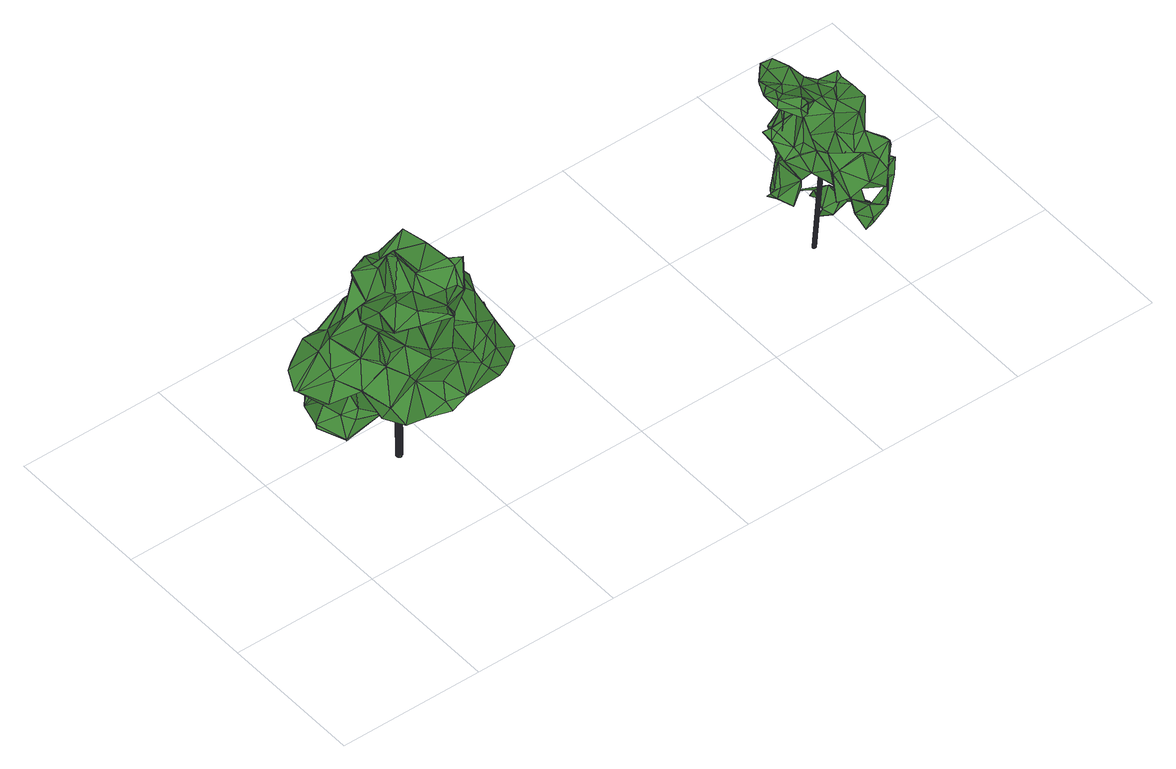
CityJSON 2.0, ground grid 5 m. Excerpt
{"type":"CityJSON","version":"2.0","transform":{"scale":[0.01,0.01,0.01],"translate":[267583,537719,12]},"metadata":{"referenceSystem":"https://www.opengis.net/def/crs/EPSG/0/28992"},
"CityObjects":{
"tree1":{"type":"SolitaryVegetationObject","attributes":{"gtid":431,"crown_width_m":5.65,"crown_median_z":17.8,"crown_r50_m":0.279,"crown_porosity":0.914,"trunk_H_m":4.73,"trunk_DBH_m":0.199,"trunk_radius_m":0.0997,"trunk_base_height_m":13.07,"original_gtid":"432"},"geometry":[{"type":"Solid","lod":"3","boundaries":[[[[0,1,2]],[[3,1,0]],[[4,5,6]],[[7,5,4]],[[8,9,10]],[[11,12,13]],[[14,15,16]],[[17,18,19]],[[20,18,17]],[[21,22,23]],[[24,25,26]],[[27,28,29]],[[30,31,32]],[[33,34,35]],[[30,36,37]],[[30,37,31]],[[22,27,23]],[[38,39,40]],[[24,26,41]],[[42,43,44]],[[25,24,15]],[[45,46,47]],[[48,49,50]],[[51,52,53]],[[26,54,55]],[[50,56,48]],[[57,56,50]],[[44,58,59]],[[44,59,42]],[[49,60,50]],[[51,61,52]],[[62,63,64]],[[65,66,67]],[[68,21,23]],[[68,23,69]],[[70,71,72]],[[73,64,74]],[[75,48,76]],[[53,74,77]],[[77,74,63]],[[78,79,80]],[[24,81,15]],[[82,83,84]],[[85,84,83]],[[86,87,88]],[[89,33,35]],[[25,90,26]],[[91,49,48]],[[92,93,53]],[[9,62,64]],[[9,64,73]],[[21,68,94]],[[7,95,5]],[[96,39,97]],[[94,39,96]],[[98,99,47]],[[15,81,100]],[[101,99,102]],[[103,104,105]],[[106,79,78]],[[35,34,107]],[[80,108,109]],[[110,111,5]],[[110,5,95]],[[94,112,21]],[[41,55,96]],[[113,75,90]],[[73,114,9]],[[115,16,116]],[[115,116,101]],[[117,118,119]],[[104,120,105]],[[4,121,7]],[[29,122,27]],[[41,81,24]],[[55,41,26]],[[53,93,74]],[[103,120,104]],[[103,123,120]],[[124,125,11]],[[126,127,30]],[[36,30,127]],[[128,117,129]],[[17,130,131]],[[77,63,132]],[[77,132,133]],[[134,84,85]],[[47,100,135]],[[45,47,135]],[[136,137,106]],[[76,48,54]],[[76,54,90]],[[38,100,81]],[[38,135,100]],[[64,63,74]],[[70,72,115]],[[138,139,42]],[[140,82,84]],[[10,9,114]],[[40,135,38]],[[114,105,141]],[[142,143,115]],[[142,115,101]],[[6,5,111]],[[144,126,32]],[[107,84,134]],[[107,134,35]],[[145,146,147]],[[148,11,149]],[[81,97,38]],[[41,97,81]],[[150,99,101]],[[144,32,151]],[[152,153,154]],[[14,155,113]],[[68,111,94]],[[14,16,72]],[[156,157,128]],[[156,158,157]],[[19,158,156]],[[79,124,80]],[[85,58,131]],[[40,159,135]],[[17,156,130]],[[105,114,103]],[[103,93,123]],[[114,93,103]],[[10,141,160]],[[92,123,93]],[[29,13,161]],[[162,163,40]],[[117,164,129]],[[51,53,133]],[[69,122,151]],[[155,14,72]],[[155,72,71]],[[130,129,134]],[[130,128,129]],[[89,134,129]],[[85,83,58]],[[165,166,167]],[[167,166,168]],[[169,170,123]],[[55,56,96]],[[123,7,121]],[[170,7,123]],[[171,7,170]],[[171,95,7]],[[40,163,159]],[[25,113,90]],[[169,92,53]],[[169,53,172]],[[159,163,61]],[[173,106,78]],[[78,174,173]],[[102,142,101]],[[116,16,15]],[[94,96,112]],[[96,97,41]],[[162,40,39]],[[27,22,28]],[[28,158,29]],[[175,158,28]],[[128,130,156]],[[176,32,31]],[[134,89,35]],[[149,11,13]],[[177,120,178]],[[177,105,120]],[[143,152,179]],[[19,29,158]],[[102,180,142]],[[181,180,102]],[[142,182,143]],[[149,13,29]],[[131,58,44]],[[174,78,183]],[[107,34,84]],[[161,126,144]],[[161,144,151]],[[184,185,186]],[[187,8,188]],[[189,178,36]],[[169,172,170]],[[46,188,190]],[[177,178,189]],[[184,145,188]],[[59,58,191]],[[59,191,42]],[[111,61,163]],[[65,154,66]],[[88,0,192]],[[2,192,0]],[[61,111,110]],[[61,110,95]],[[140,179,152]],[[152,67,140]],[[174,139,173]],[[42,191,82]],[[193,194,60]],[[148,149,20]],[[80,183,78]],[[101,116,150]],[[15,150,116]],[[195,120,4]],[[195,4,31]],[[10,196,8]],[[48,56,54]],[[177,141,105]],[[164,71,33]],[[173,139,88]],[[197,185,196]],[[74,93,73]],[[115,72,16]],[[8,187,9]],[[62,9,187]],[[63,62,187]],[[98,198,181]],[[159,61,51]],[[56,112,96]],[[42,199,138]],[[185,197,124]],[[137,185,124]],[[173,87,106]],[[6,200,4]],[[195,37,120]],[[31,37,195]],[[151,200,69]],[[151,176,200]],[[57,112,56]],[[100,201,15]],[[150,15,201]],[[4,120,121]],[[123,121,120]],[[146,181,198]],[[202,182,180]],[[120,37,178]],[[36,178,37]],[[157,117,128]],[[173,88,87]],[[65,152,154]],[[203,87,86]],[[181,99,98]],[[102,99,181]],[[21,112,57]],[[119,167,117]],[[63,45,204]],[[63,204,132]],[[98,47,46]],[[135,159,45]],[[204,45,159]],[[174,183,139]],[[205,139,183]],[[137,206,185]],[[30,32,126]],[[137,124,79]],[[151,32,176]],[[193,28,22]],[[166,155,71]],[[68,69,200]],[[2,207,192]],[[106,137,79]],[[117,168,164]],[[152,65,67]],[[185,145,186]],[[185,206,145]],[[136,87,137]],[[136,106,87]],[[80,20,108]],[[137,87,206]],[[206,87,203]],[[111,39,94]],[[162,39,111]],[[38,97,39]],[[182,2,1]],[[182,1,3]],[[202,180,208]],[[202,208,86]],[[68,6,111]],[[80,209,183]],[[109,209,80]],[[125,210,12]],[[127,210,211]],[[12,210,127]],[[143,70,115]],[[183,209,212]],[[42,212,209]],[[164,166,71]],[[209,43,42]],[[63,213,45]],[[187,213,63]],[[146,208,181]],[[114,73,93]],[[204,51,132]],[[159,51,204]],[[51,133,132]],[[53,77,133]],[[6,68,200]],[[176,31,200]],[[4,200,31]],[[214,155,166]],[[88,192,207]],[[177,160,141]],[[131,108,17]],[[108,44,109]],[[131,44,108]],[[83,82,191]],[[83,191,58]],[[196,185,184]],[[196,184,8]],[[19,156,17]],[[86,208,203]],[[146,203,208]],[[180,181,208]],[[125,12,11]],[[47,99,100]],[[201,100,99]],[[201,99,150]],[[211,210,125]],[[148,20,80]],[[148,80,11]],[[17,108,20]],[[55,54,56]],[[42,82,199]],[[91,75,214]],[[113,214,75]],[[214,113,155]],[[67,199,140]],[[33,71,34]],[[84,34,140]],[[188,46,187]],[[164,33,129]],[[142,180,182]],[[161,13,12]],[[153,182,3]],[[124,11,215]],[[197,211,125]],[[197,125,124]],[[75,76,90]],[[165,214,166]],[[91,214,165]],[[44,43,109]],[[167,119,216]],[[193,175,28]],[[209,109,43]],[[205,212,42]],[[183,212,205]],[[157,158,117]],[[10,160,196]],[[3,66,154]],[[3,154,153]],[[152,182,153]],[[143,182,152]],[[50,194,57]],[[50,60,194]],[[165,217,91]],[[167,216,217]],[[167,217,165]],[[217,216,119]],[[119,118,158]],[[117,158,118]],[[66,199,67]],[[66,138,199]],[[161,12,126]],[[138,66,3]],[[138,3,0]],[[169,123,92]],[[36,211,189]],[[143,179,34]],[[91,60,49]],[[21,194,22]],[[57,194,21]],[[161,122,29]],[[23,122,69]],[[27,122,23]],[[34,71,70]],[[34,70,143]],[[161,151,122]],[[85,130,134]],[[131,130,85]],[[114,141,10]],[[111,163,162]],[[205,42,139]],[[46,45,213]],[[46,213,187]],[[117,167,168]],[[193,22,194]],[[175,217,158]],[[119,158,217]],[[193,217,175]],[[60,217,193]],[[217,60,91]],[[36,127,211]],[[20,149,18]],[[8,184,188]],[[33,89,129]],[[189,160,177]],[[189,211,160]],[[218,160,211]],[[0,139,138]],[[0,88,139]],[[145,147,219]],[[188,219,147]],[[98,46,147]],[[198,98,147]],[[198,147,146]],[[90,54,26]],[[184,186,145]],[[146,145,203]],[[206,203,145]],[[75,91,48]],[[95,171,52]],[[61,95,52]],[[170,52,171]],[[172,52,170]],[[172,53,52]],[[126,12,127]],[[218,211,197]],[[34,179,140]],[[113,25,220]],[[25,15,220]],[[113,220,14]],[[14,220,15]],[[29,19,18]],[[29,18,149]],[[86,207,202]],[[88,207,86]],[[124,215,80]],[[80,215,11]],[[164,168,166]],[[207,2,182]],[[207,182,202]],[[140,199,82]],[[218,197,160]],[[196,160,197]],[[188,145,219]],[[46,190,147]],[[188,147,190]],[[221,222,223]],[[221,223,224]],[[224,223,225]],[[224,225,226]],[[223,222,227]],[[223,227,225]],[[225,227,228]],[[225,228,226]],[[227,222,229]],[[227,229,228]],[[228,229,230]],[[228,230,226]],[[229,222,231]],[[229,231,230]],[[230,231,232]],[[230,232,226]],[[231,222,233]],[[231,233,232]],[[232,233,234]],[[232,234,226]],[[233,222,235]],[[233,235,234]],[[234,235,236]],[[234,236,226]],[[235,222,237]],[[235,237,236]],[[236,237,238]],[[236,238,226]],[[237,222,239]],[[237,239,238]],[[238,239,240]],[[238,240,226]],[[239,222,241]],[[239,241,240]],[[240,241,242]],[[240,242,226]],[[241,222,243]],[[241,243,242]],[[242,243,244]],[[242,244,226]],[[243,222,245]],[[243,245,244]],[[244,245,246]],[[244,246,226]],[[245,222,247]],[[245,247,246]],[[246,247,248]],[[246,248,226]],[[247,222,249]],[[247,249,248]],[[248,249,250]],[[248,250,226]],[[249,222,251]],[[249,251,250]],[[250,251,252]],[[250,252,226]],[[251,222,253]],[[251,253,252]],[[252,253,254]],[[252,254,226]],[[253,222,255]],[[253,255,254]],[[254,255,256]],[[254,256,226]],[[255,222,257]],[[255,257,256]],[[256,257,258]],[[256,258,226]],[[257,222,259]],[[257,259,258]],[[258,259,260]],[[258,260,226]],[[259,222,261]],[[259,261,260]],[[260,261,262]],[[260,262,226]],[[261,222,263]],[[261,263,262]],[[262,263,264]],[[262,264,226]],[[263,222,265]],[[263,265,264]],[[264,265,266]],[[264,266,226]],[[265,222,267]],[[265,267,266]],[[266,267,268]],[[266,268,226]],[[267,222,269]],[[267,269,268]],[[268,269,270]],[[268,270,226]],[[269,222,221]],[[269,221,270]],[[270,221,224]],[[270,224,226]]]]}]},
"tree2":{"type":"SolitaryVegetationObject","attributes":{"gtid":472,"crown_width_m":3.87,"crown_median_z":17.29,"crown_r50_m":0.217,"crown_porosity":0.933,"trunk_H_m":4.4,"trunk_DBH_m":0.125,"trunk_radius_m":0.0625,"trunk_base_height_m":12.89,"original_gtid":"474"},"geometry":[{"type":"Solid","lod":"3","boundaries":[[[[271,272,273]],[[274,275,276]],[[277,278,279]],[[280,278,277]],[[281,278,280]],[[282,283,284]],[[285,286,287]],[[288,289,290]],[[291,292,293]],[[294,295,272]],[[271,294,272]],[[296,297,298]],[[299,298,297]],[[286,300,301]],[[302,303,304]],[[305,295,294]],[[306,307,308]],[[309,310,311]],[[282,312,313]],[[314,277,279]],[[315,316,317]],[[318,316,315]],[[319,320,321]],[[322,323,324]],[[325,274,326]],[[275,274,325]],[[327,328,329]],[[330,311,331]],[[332,333,334]],[[325,326,335]],[[336,337,338]],[[339,340,341]],[[339,341,342]],[[343,344,345]],[[310,309,346]],[[317,309,347]],[[348,349,350]],[[351,352,353]],[[290,289,354]],[[322,324,349]],[[329,355,356]],[[357,356,355]],[[358,292,291]],[[282,284,359]],[[360,293,361]],[[362,363,364]],[[365,353,323]],[[348,350,366]],[[367,368,369]],[[288,290,345]],[[343,345,290]],[[364,326,274]],[[370,371,372]],[[373,374,375]],[[376,374,373]],[[377,378,350]],[[303,379,380]],[[303,380,304]],[[381,382,383]],[[384,292,385]],[[386,387,388]],[[389,390,391]],[[327,329,392]],[[393,286,394]],[[395,394,286]],[[396,397,368]],[[398,302,399]],[[384,385,400]],[[350,401,377]],[[385,359,400]],[[402,403,379]],[[290,354,343]],[[377,401,404]],[[393,405,389]],[[321,406,305]],[[407,408,409]],[[407,409,410]],[[312,337,411]],[[309,412,347]],[[413,414,373]],[[415,414,413]],[[308,416,417]],[[275,357,328]],[[275,328,276]],[[328,357,355]],[[360,418,411]],[[418,360,361]],[[318,334,419]],[[420,421,404]],[[404,421,332]],[[422,297,345]],[[350,349,420]],[[340,423,424]],[[332,377,404]],[[358,425,336]],[[317,346,309]],[[426,419,427]],[[276,428,274]],[[429,369,396]],[[419,430,318]],[[431,432,433]],[[323,347,412]],[[434,387,435]],[[436,297,422]],[[299,297,436]],[[437,438,439]],[[440,441,442]],[[296,443,444]],[[296,444,288]],[[284,445,429]],[[284,429,446]],[[284,283,445]],[[447,443,448]],[[298,448,443]],[[449,450,451]],[[342,452,277]],[[312,442,313]],[[349,358,322]],[[348,358,349]],[[376,372,374]],[[453,354,289]],[[308,449,454]],[[455,339,456]],[[457,455,406]],[[458,436,422]],[[354,459,343]],[[361,396,367]],[[434,460,344]],[[386,461,462]],[[455,457,339]],[[284,384,400]],[[284,446,384]],[[398,426,463]],[[303,398,463]],[[425,464,334]],[[465,466,300]],[[464,378,377]],[[467,468,387]],[[336,338,359]],[[350,378,366]],[[469,389,470]],[[461,386,471]],[[472,473,474]],[[344,422,345]],[[475,430,365]],[[284,400,359]],[[466,301,300]],[[379,463,402]],[[303,463,379]],[[471,388,362]],[[432,431,300]],[[431,465,300]],[[370,372,304]],[[409,356,410]],[[354,453,476]],[[277,452,280]],[[398,399,477]],[[445,283,367]],[[308,454,306]],[[478,479,480]],[[278,281,424]],[[278,424,423]],[[447,481,482]],[[483,470,484]],[[483,484,485]],[[369,429,367]],[[445,367,429]],[[285,395,286]],[[388,387,468]],[[325,335,486]],[[305,308,307]],[[423,340,457]],[[306,437,439]],[[314,342,277]],[[426,391,463]],[[404,401,420]],[[282,367,283]],[[280,452,487]],[[401,350,420]],[[397,396,369]],[[488,481,447]],[[305,294,416]],[[486,489,325]],[[446,429,361]],[[490,405,393]],[[429,396,361]],[[361,293,446]],[[430,475,330]],[[491,473,380]],[[490,393,394]],[[272,492,436]],[[493,315,317]],[[275,325,494]],[[495,331,436]],[[373,375,413]],[[496,497,432]],[[317,347,498]],[[329,356,392]],[[476,499,459]],[[468,499,476]],[[346,500,310]],[[478,501,479]],[[412,330,475]],[[502,472,287]],[[334,360,425]],[[366,464,425]],[[490,394,395]],[[438,476,439]],[[450,279,278]],[[305,319,321]],[[305,406,448]],[[448,406,455]],[[276,327,428]],[[488,456,417]],[[398,303,503]],[[450,321,504]],[[424,452,340]],[[385,292,358]],[[358,336,385]],[[357,494,410]],[[312,282,337]],[[390,389,505]],[[403,395,506]],[[470,507,484]],[[456,488,455]],[[367,313,418]],[[361,367,418]],[[313,367,282]],[[432,497,433]],[[508,441,440]],[[508,418,441]],[[441,418,313]],[[313,442,441]],[[442,508,440]],[[296,298,443]],[[322,347,323]],[[457,406,450]],[[328,327,276]],[[348,425,358]],[[485,484,320]],[[505,389,405]],[[410,356,357]],[[488,417,416]],[[366,425,348]],[[450,278,423]],[[476,459,354]],[[493,317,498]],[[365,323,412]],[[453,509,510]],[[271,439,476]],[[330,412,311]],[[309,311,412]],[[320,507,504]],[[349,511,420]],[[447,448,455]],[[488,447,455]],[[449,451,414]],[[414,451,373]],[[343,512,344]],[[485,320,319]],[[423,457,450]],[[271,513,439]],[[306,439,513]],[[507,398,504]],[[438,514,489]],[[398,507,470]],[[398,470,426]],[[505,405,390]],[[495,448,298]],[[495,298,299]],[[515,478,407]],[[483,469,470]],[[435,516,517]],[[409,408,381]],[[409,383,356]],[[409,381,383]],[[434,435,518]],[[517,518,435]],[[433,518,517]],[[360,337,425]],[[360,291,293]],[[392,383,471]],[[382,480,479]],[[486,335,363]],[[452,342,341]],[[452,341,340]],[[352,511,349]],[[421,511,358]],[[501,383,382]],[[382,479,501]],[[385,336,359]],[[519,520,438]],[[472,285,287]],[[449,417,450]],[[331,500,346]],[[331,346,318]],[[375,374,521]],[[372,521,374]],[[450,477,451]],[[352,349,324]],[[456,339,342]],[[330,331,430]],[[430,331,318]],[[322,493,498]],[[522,459,467]],[[331,299,500]],[[310,500,436]],[[322,351,493]],[[501,478,515]],[[467,387,512]],[[436,500,299]],[[320,504,321]],[[450,504,477]],[[398,477,504]],[[387,434,512]],[[287,301,466]],[[352,324,353]],[[324,323,353]],[[319,305,307]],[[508,411,418]],[[442,411,508]],[[411,442,312]],[[364,428,362]],[[274,428,364]],[[322,498,347]],[[363,335,364]],[[416,308,305]],[[325,489,494]],[[304,372,399]],[[428,327,362]],[[460,523,458]],[[302,503,303]],[[502,371,370]],[[362,327,471]],[[497,524,458]],[[364,335,326]],[[417,449,308]],[[450,406,321]],[[422,460,458]],[[344,460,422]],[[434,518,460]],[[458,523,497]],[[304,399,302]],[[362,468,363]],[[388,468,362]],[[376,477,525]],[[416,481,488]],[[483,389,469]],[[389,483,393]],[[496,393,483]],[[425,337,336]],[[526,454,449]],[[292,384,293]],[[384,446,293]],[[305,448,495]],[[380,370,304]],[[380,473,472]],[[495,492,305]],[[365,389,427]],[[280,487,281]],[[294,482,481]],[[294,481,416]],[[453,289,509]],[[468,527,528]],[[476,527,468]],[[528,527,438]],[[438,527,476]],[[497,523,433]],[[314,279,417]],[[342,314,456]],[[417,456,314]],[[483,524,496]],[[483,485,524]],[[320,484,507]],[[272,436,273]],[[393,496,286]],[[343,459,512]],[[413,519,415]],[[494,514,410]],[[494,489,514]],[[415,519,529]],[[415,529,414]],[[417,279,450]],[[359,338,282]],[[337,282,338]],[[519,413,530]],[[437,519,438]],[[437,529,519]],[[531,514,532]],[[531,532,519]],[[497,496,524]],[[465,501,515]],[[458,524,436]],[[466,371,502]],[[351,353,493]],[[502,287,466]],[[380,472,370]],[[472,502,370]],[[300,286,432]],[[432,286,496]],[[287,286,301]],[[339,457,340]],[[390,533,391]],[[424,487,452]],[[424,281,487]],[[408,382,381]],[[398,503,302]],[[365,427,353]],[[360,411,337]],[[491,380,379]],[[471,327,392]],[[285,491,506]],[[285,472,491]],[[491,379,506]],[[472,474,534]],[[491,472,534]],[[355,329,328]],[[420,511,421]],[[395,285,506]],[[451,477,376]],[[478,480,408]],[[353,535,493]],[[403,506,379]],[[389,391,426]],[[389,426,427]],[[315,493,535]],[[399,525,477]],[[288,297,296]],[[345,297,288]],[[470,389,365]],[[318,535,334]],[[360,334,535]],[[430,419,365]],[[426,365,419]],[[470,365,426]],[[475,365,412]],[[372,525,399]],[[376,525,372]],[[391,533,463]],[[402,463,533]],[[403,402,533]],[[403,533,390]],[[495,299,331]],[[536,513,271]],[[367,396,368]],[[288,509,289]],[[451,376,373]],[[395,405,490]],[[395,403,405]],[[403,390,405]],[[372,371,537]],[[465,537,466]],[[371,466,537]],[[515,372,537]],[[515,537,465]],[[486,438,489]],[[536,273,436]],[[295,305,492]],[[271,273,536]],[[495,436,492]],[[436,331,310]],[[311,310,331]],[[491,534,473]],[[473,534,474]],[[358,511,322]],[[351,322,511]],[[351,511,352]],[[332,464,377]],[[421,333,332]],[[334,464,332]],[[397,369,368]],[[366,378,464]],[[295,492,272]],[[459,499,467]],[[468,467,499]],[[482,510,509]],[[444,482,509]],[[344,512,434]],[[444,509,288]],[[363,528,486]],[[468,528,363]],[[486,528,438]],[[522,467,512]],[[522,512,459]],[[386,516,387]],[[435,387,516]],[[433,516,431]],[[431,516,462]],[[523,460,518]],[[386,462,516]],[[476,510,271]],[[523,518,433]],[[392,356,383]],[[515,521,372]],[[375,521,515]],[[375,515,407]],[[538,514,438]],[[388,471,386]],[[482,443,447]],[[444,443,482]],[[433,517,516]],[[436,539,536]],[[514,531,410]],[[461,431,462]],[[346,317,316]],[[346,316,318]],[[485,319,539]],[[524,539,436]],[[524,485,539]],[[471,383,501]],[[471,501,461]],[[431,461,465]],[[501,465,461]],[[413,375,530]],[[294,271,510]],[[294,510,482]],[[531,375,407]],[[453,510,476]],[[408,407,478]],[[531,407,410]],[[536,539,307]],[[319,307,539]],[[427,535,353]],[[427,419,535]],[[315,535,318]],[[360,535,291]],[[306,540,307]],[[513,540,306]],[[382,408,480]],[[536,540,513]],[[307,540,536]],[[449,414,526]],[[529,541,414]],[[529,437,541]],[[306,541,437]],[[531,530,375]],[[538,438,520]],[[538,520,514]],[[519,530,531]],[[414,541,526]],[[532,520,519]],[[526,541,306]],[[357,542,494]],[[275,494,542]],[[275,542,357]],[[532,514,520]],[[334,333,419]],[[535,419,333]],[[535,333,291]],[[358,333,421]],[[291,333,358]],[[526,306,454]],[[543,544,545]],[[543,545,546]],[[546,545,547]],[[546,547,548]],[[545,544,549]],[[545,549,547]],[[547,549,550]],[[547,550,548]],[[549,544,551]],[[549,551,550]],[[550,551,552]],[[550,552,548]],[[551,544,553]],[[551,553,552]],[[552,553,554]],[[552,554,548]],[[553,544,555]],[[553,555,554]],[[554,555,556]],[[554,556,548]],[[555,544,557]],[[555,557,556]],[[556,557,558]],[[556,558,548]],[[557,544,559]],[[557,559,558]],[[558,559,560]],[[558,560,548]],[[559,544,561]],[[559,561,560]],[[560,561,562]],[[560,562,548]],[[561,544,563]],[[561,563,562]],[[562,563,564]],[[562,564,548]],[[563,544,565]],[[563,565,564]],[[564,565,566]],[[564,566,548]],[[565,544,567]],[[565,567,566]],[[566,567,568]],[[566,568,548]],[[567,544,569]],[[567,569,568]],[[568,569,570]],[[568,570,548]],[[569,544,571]],[[569,571,570]],[[570,571,572]],[[570,572,548]],[[571,544,573]],[[571,573,572]],[[572,573,574]],[[572,574,548]],[[573,544,575]],[[573,575,574]],[[574,575,576]],[[574,576,548]],[[575,544,577]],[[575,577,576]],[[576,577,578]],[[576,578,548]],[[577,544,579]],[[577,579,578]],[[578,579,580]],[[578,580,548]],[[579,544,581]],[[579,581,580]],[[580,581,582]],[[580,582,548]],[[581,544,583]],[[581,583,582]],[[582,583,584]],[[582,584,548]],[[583,544,585]],[[583,585,584]],[[584,585,586]],[[584,586,548]],[[585,544,587]],[[585,587,586]],[[586,587,588]],[[586,588,548]],[[587,544,589]],[[587,589,588]],[[588,589,590]],[[588,590,548]],[[589,544,591]],[[589,591,590]],[[590,591,592]],[[590,592,548]],[[591,544,543]],[[591,543,592]],[[592,543,546]],[[592,546,548]]]]}]}
},
"vertices":[
[158,346,397],[184,308,391],[200,317,419],[124,275,368],[486,359,886],[478,246,910],[496,330,860],[477,247,912],[173,270,819],[197,214,882],[213,313,831],[301,514,653],[331,507,668],[414,541,603],[440,161,456],[414,76,525],[394,138,461],[373,522,427],[429,517,477],[450,531,467],[321,534,495],[618,324,704],[581,357,636],[587,384,700],[502,84,578],[545,89,517],[586,103,527],[510,470,628],[518,428,560],[496,538,561],[406,480,807],[472,451,880],[451,477,787],[378,240,337],[325,284,376],[394,329,295],[346,471,830],[355,413,851],[472,124,633],[534,182,667],[446,184,704],[560,124,594],[129,480,348],[200,555,433],[224,529,401],[295,99,762],[279,195,717],[312,113,709],[649,284,516],[657,323,506],[689,345,536],[374,115,878],[470,160,858],[373,117,880],[648,151,529],[649,149,530],[628,237,587],[607,338,602],[267,505,318],[210,454,322],[654,355,514],[471,159,856],[183,124,876],[268,109,867],[184,125,878],[159,347,394],[84,364,372],[184,367,391],[556,323,788],[554,411,746],[369,253,472],[410,224,356],[406,188,458],[244,195,911],[277,134,903],[580,247,526],[585,184,524],[339,72,901],[99,502,529],[130,488,614],[223,537,556],[479,89,607],[192,416,276],[231,427,317],[271,395,329],[273,424,325],[56,273,554],[33,388,531],[75,331,500],[420,335,283],[574,160,500],[594,303,465],[360,205,854],[335,231,876],[579,249,716],[504,209,931],[620,208,609],[547,153,629],[254,141,647],[283,151,604],[399,98,655],[287,108,485],[206,99,510],[332,300,964],[329,330,957],[323,337,945],[43,446,568],[341,374,334],[299,549,448],[201,556,434],[481,218,901],[508,257,785],[585,274,617],[490,188,487],[287,253,874],[332,152,467],[361,77,493],[452,426,378],[513,415,451],[576,450,425],[366,360,924],[424,314,842],[505,478,639],[377,272,893],[193,449,642],[256,437,670],[363,511,746],[353,502,763],[439,455,346],[421,336,285],[386,416,374],[299,509,350],[349,54,897],[349,55,899],[342,375,332],[383,108,712],[23,393,537],[109,386,650],[85,371,382],[133,387,438],[270,395,331],[289,301,848],[220,187,470],[277,242,410],[445,466,712],[196,300,635],[149,234,582],[232,226,637],[312,486,547],[387,524,559],[350,96,523],[518,506,742],[186,308,389],[124,273,366],[124,275,366],[414,273,441],[441,514,350],[446,477,349],[488,485,478],[417,138,812],[248,340,805],[435,544,632],[443,216,710],[437,214,829],[413,321,350],[534,337,400],[490,295,379],[530,366,392],[497,354,401],[430,196,852],[479,217,903],[502,208,932],[461,183,861],[64,385,522],[108,387,506],[526,419,482],[518,390,796],[326,381,862],[324,410,855],[240,307,418],[178,176,497],[187,148,553],[233,245,434],[161,476,503],[224,301,763],[134,366,706],[194,328,641],[207,209,809],[224,254,759],[278,448,826],[259,240,666],[211,453,320],[195,352,454],[577,360,547],[606,340,602],[393,389,846],[208,330,807],[207,403,706],[233,225,635],[205,423,332],[520,389,796],[367,127,574],[181,268,543],[99,296,610],[349,99,872],[203,439,435],[103,326,630],[177,298,537],[148,235,580],[198,529,437],[342,427,720],[283,448,797],[209,500,409],[292,182,844],[498,277,496],[258,440,580],[577,448,426],[550,422,452],[287,379,756],[232,254,637],[469,121,580],[385,345,107],[375,345,107],[384,348,108],[361,321,581],[361,324,581],[351,321,580],[383,350,108],[360,326,581],[382,352,108],[358,328,581],[380,354,108],[356,330,581],[377,355,108],[353,331,581],[374,355,107],[351,331,580],[372,354,107],[348,330,580],[370,353,107],[346,329,580],[368,352,107],[344,328,580],[366,350,107],[342,326,580],[365,347,107],[342,323,580],[365,345,106],[341,320,579],[366,342,106],[342,318,579],[367,340,106],[343,315,579],[368,338,106],[345,314,579],[370,336,106],[347,312,579],[373,335,106],[349,311,579],[376,335,106],[352,311,580],[378,336,107],[354,311,580],[380,337,107],[357,312,580],[382,338,107],[359,314,580],[384,340,107],[360,316,580],[385,343,107],[361,319,580],
[1875,412,560],[1917,407,520],[1913,370,565],[1814,470,733],[1758,406,742],[1759,406,743],[1709,290,406],[1710,259,410],[1743,287,412],[1693,286,410],[1692,284,410],[1952,313,212],[1919,370,212],[1953,314,213],[1957,127,549],[1984,195,569],[1927,172,531],[1949,484,500],[1920,499,532],[1958,476,547],[1973,177,296],[1999,234,250],[1969,253,257],[1869,415,476],[1900,377,470],[1904,413,483],[1961,397,528],[1911,383,466],[2002,373,441],[1968,202,647],[1955,212,556],[1799,93,466],[1836,76,475],[1801,112,560],[1869,324,479],[1796,342,583],[1862,293,563],[1813,284,537],[2063,265,428],[2041,316,455],[2054,271,468],[1900,238,247],[1878,262,263],[1731,299,402],[2005,214,416],[2001,228,428],[2050,237,392],[1962,268,425],[1862,291,562],[1836,184,574],[1815,282,537],[2053,145,390],[2062,152,447],[2047,137,398],[1778,427,699],[1814,471,731],[1819,377,718],[1761,376,746],[1778,354,735],[2023,254,461],[2010,286,463],[1876,106,365],[1920,179,342],[1919,180,342],[1821,465,725],[1998,233,248],[1969,253,255],[1994,263,241],[1768,321,391],[1730,268,404],[1731,298,400],[1738,329,382],[1979,459,581],[2008,417,594],[1999,418,532],[2061,266,427],[2053,206,396],[1987,137,293],[1999,108,324],[1931,88,309],[2023,139,398],[2024,137,399],[2000,136,421],[1936,469,576],[1728,343,751],[1758,316,735],[1727,344,750],[1987,166,296],[2018,258,216],[1943,255,272],[1944,314,283],[1883,421,718],[1878,452,704],[1855,467,731],[1971,154,441],[1954,136,292],[1911,341,262],[1830,341,307],[1830,342,308],[1834,179,578],[1837,183,576],[1808,201,589],[1728,250,555],[1770,230,572],[1771,260,578],[1770,229,570],[1894,76,313],[1933,118,300],[1890,55,522],[1831,122,554],[1805,234,758],[1806,235,756],[1805,265,758],[1996,264,243],[2026,227,235],[1934,353,668],[1950,370,662],[1907,384,689],[1966,164,525],[1957,73,494],[1942,78,487],[1789,337,724],[1993,168,541],[2024,154,551],[2019,123,564],[1831,341,309],[1829,341,307],[1838,134,470],[1823,153,537],[2019,259,217],[1894,75,314],[1946,48,476],[1967,65,522],[1876,104,365],[2035,138,520],[1813,291,450],[1786,237,705],[1793,222,729],[1791,252,727],[1750,311,709],[1900,238,249],[2029,224,441],[1729,311,590],[1729,313,588],[1720,340,609],[1806,353,467],[1778,341,454],[1879,262,265],[1959,211,415],[1932,90,327],[1940,120,352],[2005,386,546],[1731,209,402],[1710,259,408],[1973,176,295],[1898,148,499],[1971,152,440],[1815,439,731],[1912,342,263],[1969,240,441],[1936,265,667],[2022,241,651],[2021,300,653],[2014,361,668],[2014,360,669],[1969,328,517],[1762,353,587],[1823,385,608],[1823,385,606],[1838,225,286],[1838,227,286],[1839,226,285],[1853,411,443],[1867,445,481],[1919,371,214],[1946,315,282],[1826,412,406],[1882,355,443],[1776,263,547],[1773,226,470],[1729,251,553],[1709,289,405],[1893,473,563],[1795,312,586],[1811,322,419],[1765,351,399],[1796,255,407],[1968,313,610],[1940,438,585],[2008,386,594],[1904,293,679],[1968,322,654],[1869,88,481],[1924,148,325],[1900,232,661],[1906,235,581],[1949,370,660],[1908,390,681],[1927,172,529],[1898,177,502],[1861,340,710],[1903,107,595],[1892,77,621],[1893,77,623],[2001,226,430],[1872,442,602],[1793,204,504],[1788,237,706],[1793,252,727],[1794,223,729],[1851,411,445],[1833,459,479],[1955,214,554],[1889,176,530],[1906,236,580],[1825,412,700],[1693,285,409],[1789,371,421],[1826,383,694],[2037,138,521],[1903,105,595],[1939,337,466],[2024,196,405],[1783,366,711],[1940,337,464],[1984,225,570],[1994,279,610],[2051,206,395],[1905,412,590],[2039,315,454],[1867,282,693],[1889,175,531],[1801,93,465],[1794,205,502],[1994,138,540],[1960,96,542],[1843,175,500],[1839,226,287],[1892,471,513],[1881,442,529],[1998,109,324],[2006,417,594],[1871,383,593],[1812,349,696],[1828,288,648],[1983,328,662],[2010,339,663],[2010,339,661],[1749,336,613],[1796,341,585],[1805,258,580],[1939,379,579],[1993,300,631],[1942,270,590],[1809,201,587],[1776,320,593],[1871,383,595],[1843,379,691],[1721,342,609],[1756,320,603],[1807,291,680],[1777,320,595],[1947,50,475],[1894,77,622],[1960,212,414],[1901,351,574],[1830,265,588],[1857,354,614],[1907,293,586],[1857,354,612],[1762,351,586],[1760,376,744],[1881,295,89],[1875,295,89],[1881,296,89],[1899,273,529],[1899,275,529],[1893,273,529],[1880,298,89],[1899,276,529],[1880,299,89],[1898,278,529],[1878,300,89],[1897,279,529],[1877,301,89],[1895,279,529],[1875,301,89],[1894,280,529],[1874,301,89],[1892,280,529],[1872,301,89],[1890,279,529],[1871,300,89],[1889,278,529],[1870,298,89],[1888,277,529],[1869,297,89],[1887,275,529],[1869,295,89],[1887,274,529],[1869,294,89],[1887,272,529],[1869,292,89],[1888,271,529],[1870,291,89],[1889,269,529],[1872,290,89],[1890,268,529],[1873,289,89],[1891,268,529],[1875,289,89],[1893,267,529],[1876,289,89],[1895,267,528],[1878,289,89],[1896,268,528],[1879,290,89],[1898,269,528],[1880,292,89],[1899,270,528],[1881,293,89],[1899,272,529]
]}
